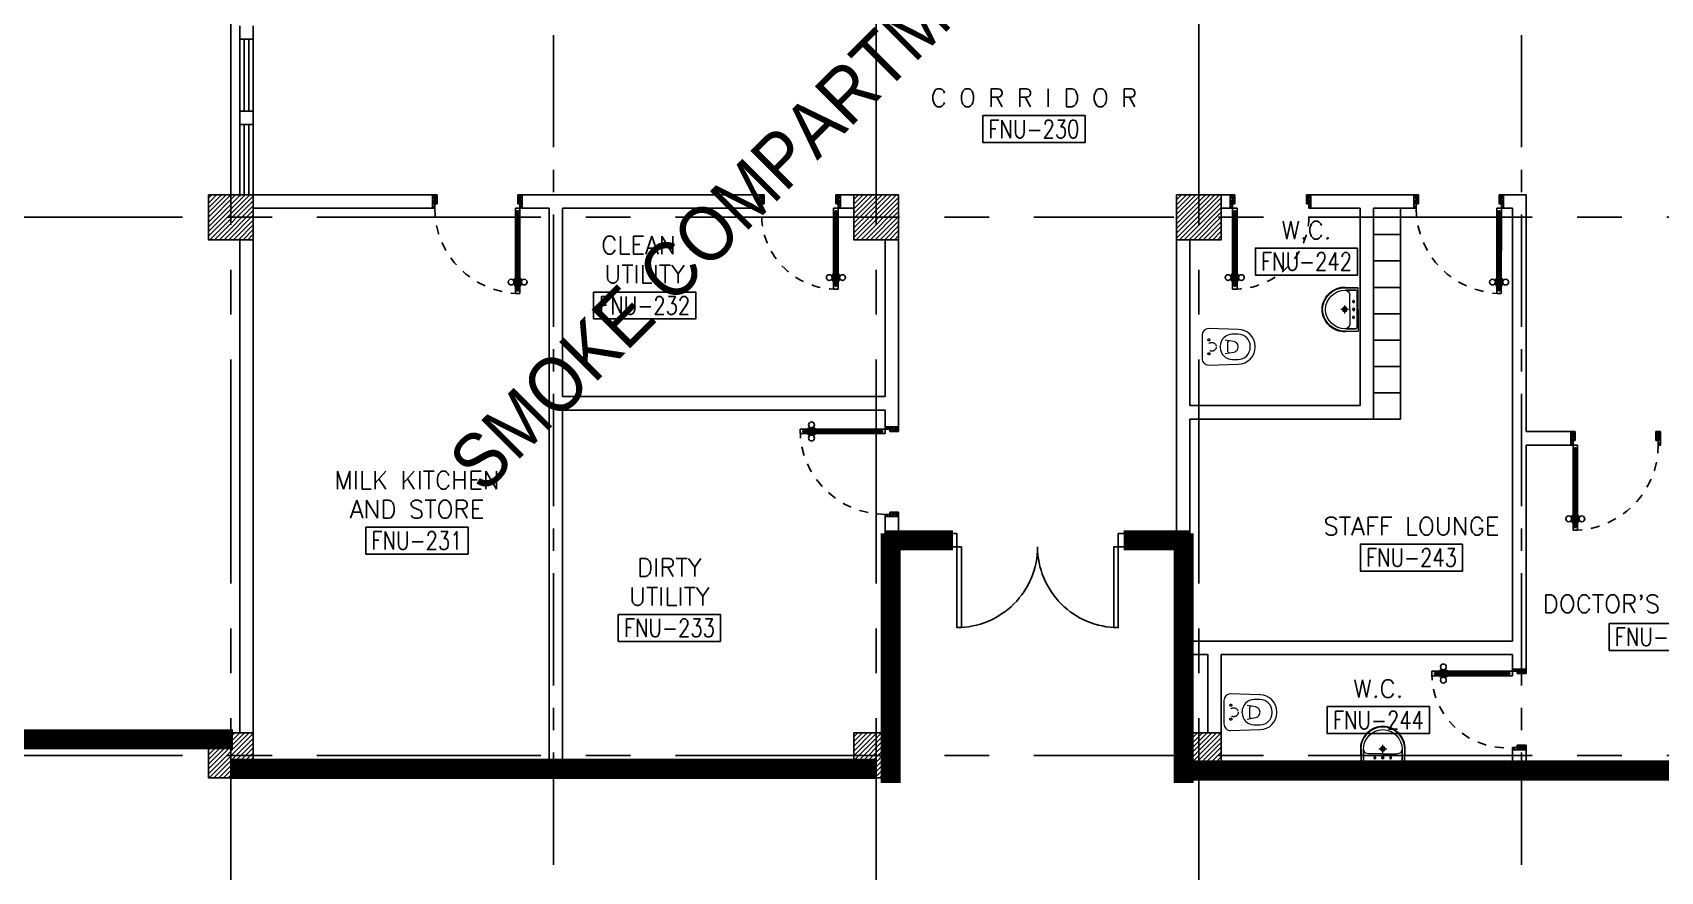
# Model space of a CAD drawing. Extents: x 88808.2 to 88899.2, y 39921.6 to 40001.1.
# Drawn here: x 88865.76 to 88883.92, y 39958.41 to 39967.76 of the extents above; entities that cross this region are included whole.
import ezdxf
from ezdxf.enums import TextEntityAlignment as Align

# ---------------------------------------------------------------- set-up
doc = ezdxf.new("R2010")
doc.units = 0
doc.header["$MEASUREMENT"] = 0
for name, pattern in [('CENTER', [2, 1.25, -0.25, 0.25, -0.25]), ('CENTERX2', [4, 2.5, -0.5, 0.5, -0.5]), ('DASHED', [0.75, 0.5, -0.25]), ('HIDDEN', [0.375, 0.25, -0.125]), ('HIDDEN2', [0.1875, 0.125, -0.0625])]:
    doc.linetypes.add(name, pattern=pattern)
doc.layers.get('0').update_dxf_attribs({"linetype": 'CONTINUOUS'})
for name, color, linetype in [('AXES', 11, 'CENTERX2'), ('AXES1', 11, 'CENTER'), ('COL', 2, 'CONTINUOUS'), ('DOOR', 7, 'CONTINUOUS'), ('firezone', 4, 'CONTINUOUS'), ('FIX', 3, 'CONTINUOUS'), ('HAT', 8, 'CONTINUOUS'), ('Locker', 7, 'CONTINUOUS'), ('RM-BOX', 4, 'CONTINUOUS'), ('RM-NAME', 2, 'CONTINUOUS'), ('RM-NO', 2, 'CONTINUOUS'), ('TXT1', 2, 'CONTINUOUS'), ('WALL', 2, 'CONTINUOUS'), ('WIN', 3, 'CONTINUOUS')]:
    doc.layers.add(name, color=color, linetype=linetype)
doc.styles.add('ROMANS', font='ROMANS.shx', dxfattribs={"width": 0.6})
doc.styles.get("Standard").update_dxf_attribs({"font": 'TXT.shx'})
doc.styles.add('TTXT', font='swisse.ttf', dxfattribs={"width": 0.6})
doc.linetypes.add('SMOKE', pattern='A,0.5,-0.2,["SMOKE",Standard,S=0.1,R=0,X=-0.1,Y=-0.05],-0.5', length=1.2)

# ---------------------------------------------------------------- blocks, each defined once
blk = doc.blocks.new('*X327')
at = {"color": 0}
for p, q in [((84179.22208648534, 155508.6186386783), (84660.3374216187, 155989.7339738117)), ((84179.22208648533, 155561.6516472673), (84607.3044130297, 155989.7339738117)), ((84179.22208648533, 155614.6846558563), (84554.2714044407, 155989.7339738117)), ((84179.22208648533, 155667.7176644453), (84501.23839585172, 155989.7339738117)), ((84179.22208648533, 155720.7506730343), (84448.20538726273, 155989.7339738117)), ((84179.22208648532, 155773.7836816233), (84395.17237867374, 155989.7339738117)), ((84179.22208648532, 155826.8166902122), (84342.13937008474, 155989.7339738117)), ((84179.22208648532, 155879.8496988012), (84289.10636149575, 155989.7339738117)), ((84179.22208648532, 155932.8827073902), (84236.07335290677, 155989.7339738117)), ((84179.22208648532, 155985.9157159792), (84183.04034431776, 155989.7339738117)), ((84213.37043020768, 155489.7339738117), (84679.22208648526, 155955.5856300892)), ((84266.40343879667, 155489.7339738117), (84679.22208648526, 155902.5526215002)), ((84319.43644738567, 155489.7339738117), (84679.22208648526, 155849.5196129113)), ((84372.46945597466, 155489.7339738117), (84679.22208648526, 155796.4866043223)), ((84425.50246456364, 155489.7339738117), (84679.22208648527, 155743.4535957333)), ((84478.53547315263, 155489.7339738117), (84679.22208648527, 155690.4205871443)), ((84531.56848174163, 155489.7339738117), (84679.22208648527, 155637.3875785553)), ((84584.60149033062, 155489.7339738117), (84679.22208648527, 155584.3545699663)), ((84637.63449891961, 155489.7339738117), (84679.22208648527, 155531.3215613774))]:
    blk.add_line(p, q, dxfattribs=at)
blk = doc.blocks.new('COL50')
at = {"layer": 'COL'}
blk.add_lwpolyline([(-249.9999999999709, 250), (-249.9999999999418, -250), (250, -250), (249.9999999999709, 250)], close=True, dxfattribs=at)
blk = doc.blocks.new('*X328')
at = {"color": 0}
for p, q in [((80579.22208648534, 155514.8632227297), (81054.0928375673, 155989.7339738117)), ((80579.22208648533, 155567.8962313187), (81001.05982897831, 155989.7339738117)), ((80579.22208648533, 155620.9292399077), (80948.02682038932, 155989.7339738117)), ((80579.22208648533, 155673.9622484967), (80894.99381180032, 155989.7339738117)), ((80579.22208648533, 155726.9952570857), (80841.96080321133, 155989.7339738117)), ((80579.22208648532, 155780.0282656747), (80788.92779462234, 155989.7339738117)), ((80579.22208648532, 155833.0612742636), (80735.89478603336, 155989.7339738117)), ((80579.22208648532, 155886.0942828526), (80682.86177744436, 155989.7339738117)), ((80579.22208648532, 155939.1272914416), (80629.82876885537, 155989.7339738117)), ((80607.1258461563, 155489.7339738117), (81079.22208648526, 155961.8302141406)), ((80660.15885474528, 155489.7339738117), (81079.22208648526, 155908.7972055516)), ((80713.19186333427, 155489.7339738117), (81079.22208648526, 155855.7641969627)), ((80766.22487192326, 155489.7339738117), (81079.22208648526, 155802.7311883737)), ((80819.25788051226, 155489.7339738117), (81079.22208648526, 155749.6981797847)), ((80872.29088910125, 155489.7339738117), (81079.22208648527, 155696.6651711957)), ((80925.32389769024, 155489.7339738117), (81079.22208648527, 155643.6321626067)), ((80978.35690627922, 155489.7339738117), (81079.22208648527, 155590.5991540177)), ((81031.38991486822, 155489.7339738117), (81079.22208648527, 155537.5661454287))]:
    blk.add_line(p, q, dxfattribs=at)
blk = doc.blocks.new('*X329')
at = {"color": 0}
for p, q in [((80579.22208648533, 149522.1332521737), (81046.82280812331, 149989.7339738117)), ((80579.22208648533, 149575.1662607627), (80993.78979953431, 149989.7339738117)), ((80579.22208648532, 149628.1992693517), (80940.75679094532, 149989.7339738117)), ((80579.22208648532, 149681.2322779407), (80887.72378235633, 149989.7339738117)), ((80579.22208648532, 149734.2652865297), (80834.69077376735, 149989.7339738117)), ((80579.22208648532, 149787.2982951186), (80781.65776517834, 149989.7339738117)), ((80579.22208648532, 149840.3313037076), (80728.62475658936, 149989.7339738117)), ((80579.2220864853, 149893.3643122966), (80675.59174800037, 149989.7339738117)), ((80579.2220864853, 149946.3973208856), (80622.55873941138, 149989.7339738117)), ((80599.8558167123, 149489.7339738117), (81079.22208648524, 149969.1002435846)), ((80652.88882530128, 149489.7339738117), (81079.22208648524, 149916.0672349957)), ((80705.92183389029, 149489.7339738117), (81079.22208648524, 149863.0342264067)), ((80758.95484247927, 149489.7339738117), (81079.22208648526, 149810.0012178177)), ((80811.98785106826, 149489.7339738117), (81079.22208648526, 149756.9682092287)), ((80865.02085965725, 149489.7339738117), (81079.22208648526, 149703.9352006397)), ((80918.05386824625, 149489.7339738117), (81079.22208648526, 149650.9021920507)), ((80971.08687683524, 149489.7339738117), (81079.22208648527, 149597.8691834617)), ((81024.11988542422, 149489.7339738117), (81079.22208648527, 149544.8361748727)), ((81077.15289401321, 149489.7339738117), (81079.22208648527, 149491.8031662837))]:
    blk.add_line(p, q, dxfattribs=at)
blk = doc.blocks.new('*X334')
at = {"color": 0}
for p, q in [((196688.5557043091, 149542.2110686961), (197136.0786094247, 149989.7339738117)), ((196688.5557043091, 149595.2440772851), (197083.0456008358, 149989.7339738117)), ((196688.5557043091, 149648.2770858741), (197030.0125922468, 149989.7339738117)), ((196688.5557043091, 149701.3100944631), (196976.9795836578, 149989.7339738117)), ((196688.5557043091, 149754.343103052), (196923.9465750688, 149989.7339738117)), ((196688.5557043091, 149807.376111641), (196870.9135664798, 149989.7339738117)), ((196688.5557043091, 149860.40912023), (196817.8805578908, 149989.7339738117)), ((196688.5557043091, 149913.442128819), (196764.8475493018, 149989.7339738117)), ((196688.5557043091, 149966.475137408), (196711.8145407128, 149989.7339738117)), ((196688.5557043091, 149489.1780601071), (197188.5557043091, 149989.178060107)), ((196742.1446266027, 149489.7339738117), (197188.5557043091, 149936.145051518)), ((196795.1776351917, 149489.7339738117), (197188.5557043091, 149883.112042929)), ((196848.2106437807, 149489.7339738117), (197188.5557043091, 149830.07903434)), ((196901.2436523697, 149489.7339738117), (197188.5557043091, 149777.0460257511)), ((196954.2766609587, 149489.7339738117), (197188.5557043091, 149724.0130171621)), ((197007.3096695477, 149489.7339738117), (197188.5557043091, 149670.9800085731)), ((197060.3426781367, 149489.7339738117), (197188.5557043091, 149617.9469999841)), ((197113.3756867257, 149489.7339738117), (197188.5557043091, 149564.9139913951)), ((197166.4086953147, 149489.7339738117), (197188.5557043091, 149511.8809828061))]:
    blk.add_line(p, q, dxfattribs=at)
blk = doc.blocks.new('RM1')
at = {"layer": 'RM-BOX'}
blk.add_lwpolyline([(569.8908462408872, -200), (-569.890846240829, -200), (-569.8908462407999, -500), (569.8908462407999, -500)], close=True, dxfattribs=at)
at = {"layer": 'RM-NAME', "style": 'ROMANS'}
for tag, p in [('ROOMNAME1', (-5.820766091346741e-11, 323.8095238095266)), ('ROOMNAME2', (0, 0))]:
    blk.add_attdef(tag, text='', height=200, dxfattribs=at).set_placement(p, align=Align.MIDDLE)
at = {"layer": 'RM-NO', "style": 'ROMANS', "width": 0.8}
blk.add_attdef('ROOMNO', text='', height=200, dxfattribs=at).set_placement((0, -350), align=Align.MIDDLE)
blk = doc.blocks.new('WC1')
at = {"layer": 'FIX', "lineweight": 20}
for p, q in [((-210.0000000029686, 203.8204326368286), (-537.9999999286665, 193.8204326393316)), ((-726.9999998800631, 4.820432680658996), (-726.9999998800631, -4.817951825360069)), ((-673.9999998932763, 4.820432681706734), (-673.9999998932763, -4.817951825360069)), ((-533.6865895071242, 24.24526864886866), (-539.5413532511157, 0.001240431301994249)), ((-539.5413532511157, 0.001240431301994249), (-533.6865895071242, -24.24278778629377)), ((-474.9999999413558, 140.8204326525447), (-537.9999999286665, 140.8204326525447)), ((-394.8190632529149, 75.68691823486006), (-490.3663137184049, 60.12952448159922)), ((-338.999999976746, 4.820432680950034), (-338.999999976746, -4.817951826087665)), ((-537.9999999286665, -140.8179517899407), (-474.9999999413558, -140.8179517899407)), ((-490.3663137184049, -60.12704361174838), (-394.8190632529149, -75.6844373869535)), ((-537.9999999286665, -193.8179517767567), (-210.0000000029395, -203.8179517742537))]:
    blk.add_line(p, q, dxfattribs=at)
at = {"layer": 'FIX', "linetype": 'Continuous', "lineweight": 20}
blk.add_line((-420.1086438769998, -47.34975640615448), (-420.4314501879271, 44.6286713128502), dxfattribs=at)
at = {"layer": 'FIX', "lineweight": 20}
blk.add_lwpolyline([(-213.1572988978296, -203.8179517742828), (-210.0000000035507, -203.8179517742828, 0.4142135623730988), (-137.0000000270957, -130.8179517899407), (-137.0000000270957, 0.001240427664015442), (-137.0000000270957, 130.8204326531268, 0.4142135623731024), (-210.0000000068976, 203.8204326368286)], format="xyb", dxfattribs=at)
at = {"layer": 'FIX', "linetype": 'HIDDEN2', "lineweight": 20, "ltscale": 0.3}
blk.add_circle((-245, 0), 49.81065704648448, dxfattribs=at)
at = {"layer": 'FIX', "linetype": 'HIDDEN', "lineweight": 20, "ltscale": 0.05}
for centre in [(-213.1572988978296, 77.50124041197705), (-213.1572988978296, -77.49875954940217)]:
    blk.add_circle(centre, 11.63803426258817, dxfattribs=at)
at = {"layer": 'FIX', "lineweight": 20}
for centre, radius, start, end in [((-537.9999999250576, 4.820432684326079), 188.9999999550255, 90.00000000166753, 180.0000000016675), ((-537.9999999255524, 4.820432684820844), 135.999999967722, 90.00000000166753, 180.0000000016675), ((-473.0448338629503, -6.857746605353896), 68.15291692588886, 128.9241670934087, 152.846818088903), ((-464.3609761304397, -17.61048578153714), 81.97430560104621, 108.4959527768842, 128.924167104086), ((-474.999999944499, 4.820432684820844), 135.999999967722, 359.9999999983325, 89.99999999833247), ((-537.9999999286665, -4.817951825360069), 188.9999999513875, 180, 270), ((-537.9999999286665, -4.817951825360069), 135.9999999645952, 180, 270), ((-473.0448338628339, 6.860227468045196), 68.15291692606822, 207.1531819110969, 231.0758329065913), ((-464.3609761507541, 17.61296664757538), 81.97430559098913, 231.0758329089363, 251.504047235508), ((-474.9999999413558, -4.817951825360069), 135.9999999645952, 270, 0)]:
    blk.add_arc(centre, radius, start, end, dxfattribs=at)
at = {"layer": 'FIX', "linetype": 'Continuous', "lineweight": 20}
for centre, start, end in [((-442.6786698182405, 45.53535193303833), 357.6662144383911, 91.61214824291638), ((-442.3558635072841, -45.58543171666679), 268.3878517570836, 2.333785561608914)]:
    blk.add_arc(centre, 22.26568775101992, start, end, dxfattribs=at)
blk = doc.blocks.new('LAV1')
at = {"layer": 'FIX', "linetype": 'ByBlock', "ltscale": 0.3}
for p, q in [((-280, 209.9999999994616), (-275, 49.99999999994179)), ((-245, 210.0000000001601), (-245.0071684214636, 84.99999999749707)), ((245, 210.0000000001601), (245.0071684214636, 84.99999999749707)), ((280, 209.9999999994616), (275, 49.99999999994179)), ((0, 59.99999999755528), (-220.159092843387, 59.99999999752617)), ((0, 59.99999999755528), (220.159092843387, 59.99999999752617))]:
    blk.add_line(p, q, dxfattribs=at)
at = {"layer": 'FIX', "linetype": 'Continuous', "lineweight": 20}
for p, q in [((-274.9999999999418, 209.9999999999418), (-275, 49.99999999994179)), ((274.9999999999418, 209.9999999999418), (275, 49.99999999994179)), ((0, 50), (-275, 49.99999999994179)), ((0, 50.00000000005821), (-252.4649419615453, 50.00000000005821)), ((0, 155), (-181.4175303101365, 155)), ((0, 155), (181.4175303101365, 155)), ((0, 50), (275, 49.99999999994179)), ((0, 50.00000000005821), (252.4649419615453, 50.00000000005821))]:
    blk.add_line(p, q, dxfattribs=at)
at = {"layer": 'FIX', "linetype": 'DASHED', "lineweight": 20, "ltscale": 0.05}
for p, q in [((49.53058844816405, 220), (-50.46941152343061, 220)), ((-0.4694115376332775, 170.0000000142027), (-0.4694115376332775, 269.9999999857973)), ((-0.4694115376332775, 170.0000000142027), (-0.4694115376332775, 269.9999999857973))]:
    blk.add_line(p, q, dxfattribs=at)
at = {"layer": 'FIX', "lineweight": 20}
for p, q in [((15.61226091068238, 107.4999999987776), (-15.48742383631179, 107.4999999987776)), ((2.491287887096405e-08, 91.9501576180046), (2.491287887096405e-08, 123.0498423795507))]:
    blk.add_line(p, q, dxfattribs=at)
for centre, radius in [((-0.4694115376332775, 220), 29.5), ((-0.4694115376332775, 220), 22.5), ((2.491287887096405e-08, 107.4999999987776), 15.54984237273808)]:
    blk.add_circle(centre, radius, dxfattribs=at)
at = {"layer": 'FIX', "linetype": 'HIDDEN', "lineweight": 20, "ltscale": 0.05}
for centre in [(-99.99999997508712, 107.4999999987776), (99.99999997508712, 107.4999999987776)]:
    blk.add_circle(centre, 12.43987389819046, dxfattribs=at)
at = {"layer": 'FIX', "linetype": 'ByBlock', "ltscale": 0.3}
for centre, radius, start, end in [((6.861270151246572, 220.0495655717823), 287.0372485949996, 91.37764975247644, 182.006413439361), ((-6.861270151246572, 220.0495655717823), 287.0372485949996, 357.993586560639, 88.62235024752358), ((-220.1367860755417, 84.87070840633532), 24.8707184123799, 179.7021438729012, 269.9486109004399), ((220.1367860755417, 84.87070840633532), 24.8707184123799, 270.0513890995601, 0.2978561270987753)]:
    blk.add_arc(centre, radius, start, end, dxfattribs=at)
at = {"layer": 'FIX', "linetype": 'Continuous', "lineweight": 20}
for centre, radius, start, end in [((8.362960975442547, 216.6826060375752), 283.4417486471838, 91.69879626983797, 181.3509675422777), ((7.639794464339502, 212.4520616861846), 252.6502458993284, 91.73280937402431, 180.4884212311979), ((-7.639794464339502, 212.4520616861846), 252.6502458993284, 359.5115787688021, 88.26719062597567), ((-8.362960975442547, 216.6826060375752), 283.4417486471838, 358.6490324577223, 88.30120373016202), ((-179.1751118609682, 221.8444314090302), 66.882033842421, 190.2005602816864, 268.0786290524953), ((179.1751118609682, 221.8444314090302), 66.882033842421, 271.9213709475048, 349.7994397183136)]:
    blk.add_arc(centre, radius, start, end, dxfattribs=at)
blk = doc.blocks.new('DOOR90')
at = {"layer": 'DOOR', "linetype": 'ByBlock'}
for p, q in [((0, 0), (-150, 0)), ((-200, -25), (-1000, -25)), ((-200, -42), (-1000, -41.9999999999709)), ((-200, -58), (-1000, -58)), ((-1000, -75), (-200, -75))]:
    blk.add_line(p, q, dxfattribs=at)
at = {"layer": 'DOOR', "color": 0, "linetype": 'ByBlock'}
for p, q in [((-150, 0), (-150, -25)), ((-150, 0), (0, 0)), ((0, -50), (0, 0)), ((-1050, -25), (-1050, -75)), ((-1050, -75), (-1050, -25)), ((-1000, -25), (-1050, -25)), ((-1000, -75), (-1050.000000000029, -74.99999999947613)), ((-1020, -42), (-1020, -58)), ((-1000, -41.9999999999709), (-1020, -41.9999999999709)), ((-1000, -58), (-1020, -58)), ((-1000, -25), (-1000, -41.9999999999709)), ((-1000, -58), (-1000, -75)), ((-967.6424572214019, -25), (-967.6424572214019, -17.79999999995925)), ((-877.6424572214019, -17.79999999995925), (-967.6424572214019, -17.79999999995925)), ((-967.6424572214019, -75), (-967.6424572214019, -82.20000000004075)), ((-877.6424572214019, -82.20000000004075), (-967.6424572214019, -82.20000000004075)), ((-955.042457221396, -17.79999999995925), (-955.042457221396, -8.799999999959255)), ((-955.042457221396, -8.799999999959255), (-890.2424572214077, -8.799999999959255)), ((-955.042457221396, -17.79999999995925), (-890.2424572214077, -17.79999999995925)), ((-955.042457221396, -82.20000000004075), (-955.042457221396, -91.20000000004075)), ((-955.042457221396, -82.20000000004075), (-890.2424572214077, -82.20000000004075)), ((-955.042457221396, -91.20000000004075), (-890.2424572214077, -91.20000000004075)), ((-890.2424572214077, -17.79999999995925), (-890.2424572214077, -8.799999999959255)), ((-890.2424572214077, -82.20000000004075), (-890.2424572214077, -91.20000000004075)), ((-877.6424572214019, -25), (-877.6424572214019, -17.79999999995925)), ((-877.6424572214019, -75), (-877.6424572214019, -82.20000000004075)), ((-200, -42), (-200, -25)), ((-200, -25), (-150, -25)), ((-180, -42), (-200, -42)), ((-200, -75), (-200, -58)), ((-200, -58), (-180, -58)), ((-150, -75), (-200, -75)), ((-180, -58), (-180, -42)), ((-150, -75), (-150, -25)), ((-150, -25), (-100, -25)), ((-100, -25), (-100, -50)), ((-100, -50), (0, -50)), ((-150, -900), (-150, -875)), ((-150, -875), (-100, -875)), ((0, -900), (-150, -900)), ((-150, -900), (0, -900)), ((-100, -850), (0, -850)), ((-100, -875), (-100, -850)), ((0, -850), (0, -900))]:
    blk.add_line(p, q, dxfattribs=at)
at = {"layer": 'DOOR', "color": 9, "linetype": 'ByBlock'}
for p, q in [((0, -50), (-113.7099299924448, 0)), ((0, -50), (-40.1457343158545, 0)), ((0, -50), (-100, -36.64271395650576)), ((0, -850), (-113.7099299924448, -900)), ((0, -850), (-100, -863.3572860434942)), ((0, -850), (-40.1457343158545, -900))]:
    blk.add_line(p, q, dxfattribs=at)
at = {"layer": 'DOOR', "color": 0, "linetype": 'ByBlock'}
for centre in [(-922.6424572214019, 23.53094421501737), (-922.6424572214019, -123.5309442149592)]:
    blk.add_circle(centre, 32.39999999998526, dxfattribs=at)
at = {"layer": 'DOOR', "color": 9, "linetype": 'ByBlock'}
for centre, radius, start, end in [((0, -50), 74.40195781277725, 137.776426416831, 180), ((0, -50), 54.40195781277725, 113.2073828919768, 180), ((0, -50), 154.4019578127773, 161.1052885492919, 166.2857707775487), ((0, -50), 134.4019578127773, 158.1598493930306, 169.2800236451594), ((0, -50), 114.4019578127773, 154.0838418820621, 167.3774258712913), ((0, -50), 94.40195781277725, 148.0181880330829, 180), ((0, -50), 34.40195781277725, 90, 180), ((0, -50), 14.40195781277725, 90, 180), ((0, -850), 154.4019578127773, 193.7142292224513, 198.8947114507081), ((0, -850), 134.4019578127773, 190.7199763548406, 201.8401506069695), ((0, -850), 94.40195781277725, 180, 211.9818119669171), ((0, -850), 74.40195781277725, 180, 222.223573583169), ((0, -850), 54.40195781277725, 180, 246.7926171080232), ((0, -850), 34.40195781277725, 180, 270), ((0, -850), 14.40195781277725, 180, 270)]:
    blk.add_arc(centre, radius, start, end, dxfattribs=at)
at = {"layer": 'DOOR', "linetype": 'HIDDEN', "ltscale": 0.5}
blk.add_arc((-222.2222222220007, -49.99999999976717), 828.155208510499, 178.2701163782035, 275.0030377050298, dxfattribs=at)
blk = doc.blocks.new('*X353')
at = {"color": 0}
for p, q in [((73379.22208648533, 149534.6224202765), (73834.33364002052, 149989.7339738117)), ((73379.22208648533, 149587.6554288655), (73781.30063143153, 149989.7339738117)), ((73379.22208648532, 149640.6884374545), (73728.26762284254, 149989.7339738117)), ((73379.22208648532, 149693.7214460435), (73675.23461425355, 149989.7339738117)), ((73379.22208648532, 149746.7544546324), (73622.20160566455, 149989.7339738117)), ((73379.22208648532, 149799.7874632214), (73569.16859707556, 149989.7339738117)), ((73379.22208648532, 149852.8204718104), (73516.13558848658, 149989.7339738117)), ((73379.2220864853, 149905.8534803994), (73463.10257989758, 149989.7339738117)), ((73379.2220864853, 149958.8864889884), (73410.06957130859, 149989.7339738117)), ((73387.36664860952, 149489.7339738117), (73879.22208648524, 149981.5894116874)), ((73440.3996571985, 149489.7339738117), (73879.22208648524, 149928.5564030984)), ((73493.43266578749, 149489.7339738117), (73879.22208648524, 149875.5233945095)), ((73546.46567437648, 149489.7339738117), (73879.22208648526, 149822.4903859204)), ((73599.49868296548, 149489.7339738117), (73879.22208648526, 149769.4573773315)), ((73652.53169155447, 149489.7339738117), (73879.22208648526, 149716.4243687425)), ((73705.56470014346, 149489.7339738117), (73879.22208648526, 149663.3913601535)), ((73758.59770873244, 149489.7339738117), (73879.22208648526, 149610.3583515645)), ((73811.63071732144, 149489.7339738117), (73879.22208648527, 149557.3253429755)), ((73864.66372591043, 149489.7339738117), (73879.22208648527, 149504.2923343865))]:
    blk.add_line(p, q, dxfattribs=at)
blk = doc.blocks.new('*X350')
at = {"color": 0}
for p, q in [((73379.22208648533, 155527.3523908325), (73841.60366946452, 155989.7339738117)), ((73379.22208648533, 155580.3853994215), (73788.57066087553, 155989.7339738117)), ((73379.22208648533, 155633.4184080105), (73735.53765228653, 155989.7339738117)), ((73379.22208648533, 155686.4514165994), (73682.50464369754, 155989.7339738117)), ((73379.22208648533, 155739.4844251884), (73629.47163510855, 155989.7339738117)), ((73379.22208648532, 155792.5174337774), (73576.43862651955, 155989.7339738117)), ((73379.22208648532, 155845.5504423664), (73523.40561793056, 155989.7339738117)), ((73379.22208648532, 155898.5834509554), (73470.37260934158, 155989.7339738117)), ((73379.22208648532, 155951.6164595444), (73417.33960075259, 155989.7339738117)), ((73394.6366780535, 155489.7339738117), (73879.22208648526, 155974.3193822434)), ((73447.66968664249, 155489.7339738117), (73879.22208648526, 155921.2863736544)), ((73500.70269523149, 155489.7339738117), (73879.22208648526, 155868.2533650654)), ((73553.73570382048, 155489.7339738117), (73879.22208648526, 155815.2203564765)), ((73606.76871240947, 155489.7339738117), (73879.22208648526, 155762.1873478875)), ((73659.80172099845, 155489.7339738117), (73879.22208648527, 155709.1543392985)), ((73712.83472958746, 155489.7339738117), (73879.22208648527, 155656.1213307095)), ((73765.86773817644, 155489.7339738117), (73879.22208648527, 155603.0883221205)), ((73818.90074676543, 155489.7339738117), (73879.22208648527, 155550.0553135315)), ((73871.93375535442, 155489.7339738117), (73879.22208648527, 155497.0223049425))]:
    blk.add_line(p, q, dxfattribs=at)
blk = doc.blocks.new('D1000')
at = {"layer": 'DOOR', "color": 7, "linetype": 'ByBlock'}
for p, q in [((0, 0), (-150, 0)), ((-150, 0), (-150, -25)), ((-150, 0), (0, 0)), ((0, -50), (-113.7099299924448, 0)), ((0, -50), (-40.1457343158545, 0)), ((0, -50), (0, 0)), ((-1049.994220409368, -25.1743907785567), (-1099.994220409368, -25.1743907785567)), ((-1099.994220409368, -75.1743907785567), (-1099.994220409368, -25.1743907785567)), ((-1099.994220409368, -25.1743907785567), (-1099.994220409368, -75.1743907785567)), ((-1049.994220409368, -75.1743907785567), (-1099.994220409397, -75.17439077803283)), ((-1049.994220409368, -42.1743907785276), (-1069.994220409368, -42.1743907785276)), ((-1069.994220409368, -42.1743907785567), (-1069.994220409368, -58.1743907785567)), ((-1049.994220409368, -58.1743907785567), (-1069.994220409368, -58.1743907785567)), ((-1049.994220409368, -25.1743907785567), (-1049.994220409368, -42.1743907785276)), ((-1049.994220409368, -58.1743907785567), (-1049.994220409368, -75.1743907785567)), ((-927.6366776307696, -17.97439077851595), (-1017.63667763077, -17.97439077851595)), ((-1017.63667763077, -25.1743907785567), (-1017.63667763077, -17.97439077851595)), ((-1017.63667763077, -75.1743907785567), (-1017.63667763077, -82.37439077859744)), ((-927.6366776307696, -82.37439077859744), (-1017.63667763077, -82.37439077859744)), ((-1005.036677630764, -8.974390778515954), (-940.2366776307754, -8.974390778515954)), ((-1005.036677630764, -17.97439077851595), (-1005.036677630764, -8.974390778515954)), ((-1005.036677630764, -17.97439077851595), (-940.2366776307754, -17.97439077851595)), ((-1005.036677630764, -82.37439077859744), (-940.2366776307754, -82.37439077859744)), ((-1005.036677630764, -82.37439077859744), (-1005.036677630764, -91.37439077859744)), ((-1005.036677630764, -91.37439077859744), (-940.2366776307754, -91.37439077859744)), ((-940.2366776307754, -17.97439077851595), (-940.2366776307754, -8.974390778515954)), ((-940.2366776307754, -82.37439077859744), (-940.2366776307754, -91.37439077859744)), ((-927.6366776307696, -25.1743907785567), (-927.6366776307696, -17.97439077851595)), ((-927.6366776307696, -75.1743907785567), (-927.6366776307696, -82.37439077859744)), ((-200, -42), (-200, -25)), ((-200, -25), (-150, -25)), ((-180, -42), (-200, -42)), ((-200, -75), (-200, -58)), ((-200, -58), (-180, -58)), ((-150, -75), (-200, -75)), ((-180, -58), (-180, -42)), ((-150, -75), (-150, -25)), ((-150, -25), (-100, -25)), ((-100, -25), (-100, -50)), ((0, -50), (-100, -36.64271395650576)), ((-100, -50), (0, -50)), ((-150, -975), (-100, -975)), ((-150, -1000), (-150, -975)), ((-150, -1000), (0, -1000)), ((0, -1000), (-150, -1000)), ((0, -950), (-113.7099299924448, -1000)), ((-100, -975), (-100, -950)), ((0, -950), (-100, -963.3572860434942)), ((-100, -950), (0, -950)), ((0, -950), (-40.1457343158545, -1000)), ((0, -950), (0, -1000))]:
    blk.add_line(p, q, dxfattribs=at)
at = {"layer": 'DOOR', "linetype": 'ByBlock'}
for p, q in [((-200, -25), (-1049.994220409368, -25.1743907785567)), ((-200, -42), (-1049.994220409368, -42.1743907785276)), ((-200, -58), (-1049.994220409368, -58.1743907785567)), ((-1049.994220409368, -75.1743907785567), (-200, -75))]:
    blk.add_line(p, q, dxfattribs=at)
at = {"layer": 'DOOR', "color": 7, "linetype": 'ByBlock'}
for centre in [(-972.6366776307696, 23.35655343646067), (-972.6366776307696, -123.7053349935159)]:
    blk.add_circle(centre, 32.39999999998526, dxfattribs=at)
for centre, radius, start, end in [((0, -50), 134.4019578127773, 158.1598493927677, 169.2800236452233), ((0, -50), 74.40195781277725, 137.7764264164989, 180), ((0, -50), 54.40195781277725, 113.2073828916783, 180), ((0, -50), 154.4019578127773, 161.1052885493303, 166.2857707774695), ((0, -50), 114.4019578127773, 154.0838418822192, 167.37742587102), ((0, -50), 94.40195781277725, 148.0181880332501, 180), ((0, -50), 34.40195781277725, 90, 180), ((0, -50), 14.40195781277725, 90, 180), ((0, -950), 154.4019578127773, 193.7142292225305, 198.8947114506697), ((0, -950), 134.4019578127773, 190.7199763547767, 201.8401506072323), ((0, -950), 94.40195781277725, 180, 211.9818119667498), ((0, -950), 74.40195781277725, 180, 222.2235735835011), ((0, -950), 54.40195781277725, 180, 246.7926171083217), ((0, -950), 34.40195781277725, 180, 270), ((0, -950), 14.40195781277725, 180, 270)]:
    blk.add_arc(centre, radius, start, end, dxfattribs=at)
at = {"layer": 'DOOR', "linetype": 'HIDDEN', "ltscale": 0.5}
blk.add_arc((-149.4480923587253, -24.45375900973158), 950.5464012146837, 180.0434372933824, 269.9667328389054, dxfattribs=at)

msp = doc.modelspace()

# ---------------------------------------------------------------- linework, layer by layer
at = {"layer": 'AXES'}
for p, q in [((88867.97025844976, 39921.61526879654), (88867.97025844976, 40000.42794392369)), ((88875.17025844975, 39921.61526879654), (88875.17025844975, 40000.42794392369)), ((88878.77025844975, 39921.61526879654), (88878.77025844975, 40000.42794392369)), ((88808.93025844975, 39965.69956244052), (88876.97025844976, 39965.69956244052)), ((88898.48940838902, 39965.69956244052), (88876.97025844976, 39965.69956244052)), ((88808.93025844975, 39959.69956244052), (88876.97025844976, 39959.69956244052)), ((88898.48940838902, 39959.69956244052), (88876.97025844976, 39959.69956244052))]:
    msp.add_line(p, q, dxfattribs=at)
at = {"layer": 'AXES1'}
for p, q in [((88871.57025844975, 39928.47956244052), (88871.57025844975, 39987.29956244052)), ((88882.37025844975, 39928.47956244052), (88882.37025844975, 39987.29956244052))]:
    msp.add_line(p, q, dxfattribs=at)
at = {"layer": 'DOOR'}
for points in [[(88876.07026414385, 39961.12456244053), (88876.12026414386, 39961.12456244053), (88876.12025844975, 39962.02456244051), (88876.07025844975, 39962.02456244051), (88876.07026414385, 39961.12456244053, 0.4142135623730955), (88876.97025844973, 39962.02456813463, 0.4142135623730955)], [(88876.07026414385, 39961.12456244053), (88876.12026414386, 39961.12456244053), (88876.12025844975, 39962.02456244051), (88876.07025844975, 39962.02456244051), (88876.07026414385, 39961.12456244053, 0.4142135623730955), (88876.97025844973, 39962.02456813463, 0.4142135623730955)], [(88876.07026414385, 39961.12456244053), (88876.12026414386, 39961.12456244053), (88876.12025844975, 39962.02456244051), (88876.07025844975, 39962.02456244051), (88876.07026414385, 39961.12456244053, 0.4142135623730955), (88876.97025844973, 39962.02456813463, 0.4142135623730955)], [(88876.07026414385, 39961.12456244053), (88876.12026414386, 39961.12456244053), (88876.12025844975, 39962.02456244051), (88876.07025844975, 39962.02456244051), (88876.07026414385, 39961.12456244053, 0.4142135623730955), (88876.97025844973, 39962.02456813463, 0.4142135623730955)], [(88877.87025275563, 39961.12456244053), (88877.82025275563, 39961.12456244053), (88877.82025844975, 39962.02456244051), (88877.87025844975, 39962.02456244051), (88877.87025275563, 39961.12456244053, -0.4142135623730955), (88876.97025844976, 39962.02456813463, -0.4142135623730955)], [(88877.87025275563, 39961.12456244053), (88877.82025275563, 39961.12456244053), (88877.82025844975, 39962.02456244051), (88877.87025844975, 39962.02456244051), (88877.87025275563, 39961.12456244053, -0.4142135623730955), (88876.97025844976, 39962.02456813463, -0.4142135623730955)], [(88877.87025275563, 39961.12456244053), (88877.82025275563, 39961.12456244053), (88877.82025844975, 39962.02456244051), (88877.87025844975, 39962.02456244051), (88877.87025275563, 39961.12456244053, -0.4142135623730955), (88876.97025844976, 39962.02456813463, -0.4142135623730955)], [(88877.87025275563, 39961.12456244053), (88877.82025275563, 39961.12456244053), (88877.82025844975, 39962.02456244051), (88877.87025844975, 39962.02456244051), (88877.87025275563, 39961.12456244053, -0.4142135623730955), (88876.97025844976, 39962.02456813463, -0.4142135623730955)]]:
    msp.add_lwpolyline(points, format="xyb", dxfattribs=at)
at = {"layer": 'firezone', "linetype": 'SMOKE', "const_width": 0.225}
for points in [[(88875.33064391871, 39959.38979161383), (88875.33064375662, 39962.17456244052)], [(88878.60044165353, 39959.38979161383), (88878.60044149144, 39962.17456244052)], [(88875.2711855775, 39962.09678101313), (88876.02579380093, 39962.09678105705)], [(88877.93170560835, 39962.09678116799), (88878.670231322, 39962.09678121098)], [(88860.79399837973, 39959.87742542641), (88867.99399837972, 39959.87742584551)], [(88867.97025844976, 39959.54996518813), (88875.17025844975, 39959.54996560724)], [(88878.52882471244, 39959.53155385848), (88885.8794319016, 39959.53155428634)]]:
    msp.add_lwpolyline(points, dxfattribs=at)
at = {"layer": 'Locker', "linetype": 'Continuous'}
for p, q in [((88881.01933132201, 39963.44956244051), (88881.01933132201, 39965.79956244052)), ((88881.01933132201, 39965.50581244052), (88880.719331322, 39965.50581244053)), ((88881.01933132201, 39965.21206244051), (88880.71933132199, 39965.21206244051)), ((88881.01933132201, 39964.91831244051), (88880.71933132199, 39964.91831244051)), ((88881.01933132201, 39964.62456244051), (88880.719331322, 39964.62456244051)), ((88881.01933132201, 39964.33081244052), (88880.719331322, 39964.33081244052)), ((88881.01933132201, 39964.03706244051), (88880.719331322, 39964.03706244052)), ((88881.01933132201, 39963.74331244051), (88880.71933132199, 39963.74331244051)), ((88880.719331322, 39963.44956244052), (88881.01933132201, 39963.44956244051))]:
    msp.add_line(p, q, dxfattribs=at)
at = {"layer": 'WALL'}
for p, q in [((88868.07025844975, 39967.68414784895), (88868.07025844975, 39967.83414784895)), ((88868.22025844976, 39967.68414784895), (88868.22025844976, 39967.83414784895)), ((88868.22025844976, 39967.68414784895), (88868.07025844975, 39967.68414784895)), ((88868.07025844975, 39966.73414784895), (88868.07025844975, 39966.88414784895)), ((88868.22025844976, 39966.88414784895), (88868.07025844975, 39966.88414784895)), ((88868.22025844976, 39966.73414784895), (88868.22025844976, 39966.88414784895)), ((88868.22025844976, 39966.73414784895), (88868.07025844975, 39966.73414784895)), ((88868.22025844976, 39965.94956244052), (88870.22025844976, 39965.94956244052)), ((88870.22025844976, 39965.79956244052), (88870.22025844976, 39965.94956244052)), ((88871.22025844976, 39965.94956244052), (88873.87025844975, 39965.94956244052)), ((88871.22025844976, 39965.79956244052), (88871.22025844976, 39965.94956244052)), ((88873.87025844975, 39965.94956244052), (88873.87025844975, 39965.79956244052)), ((88874.77025844975, 39965.94956244052), (88874.92025844975, 39965.94956244052)), ((88874.77025844975, 39965.94956244052), (88874.77025844975, 39965.79956244052)), ((88874.77025844975, 39965.94956244052), (88874.77025844975, 39965.79956244052)), ((88879.12025844975, 39965.94956244052), (88879.02025844975, 39965.94956244052)), ((88879.12025844975, 39965.79956244052), (88879.12025844975, 39965.94956244052)), ((88879.12025844975, 39965.79956244052), (88879.12025844975, 39965.94956244052)), ((88881.169331322, 39965.94956244052), (88880.02025844975, 39965.94956244052)), ((88880.02025844975, 39965.79956244052), (88880.02025844975, 39965.94956244052)), ((88881.169331322, 39965.79956244052), (88881.169331322, 39965.94956244052)), ((88882.420231322, 39965.94956244052), (88882.169331322, 39965.94956244052)), ((88882.169331322, 39965.79956244052), (88882.169331322, 39965.94956244052)), ((88882.420231322, 39963.30956244052), (88882.420231322, 39965.94956244052)), ((88868.22025844976, 39965.79956244052), (88870.22025844976, 39965.79956244052)), ((88871.22025844976, 39965.79956244052), (88871.52025844975, 39965.79956244052)), ((88871.52025844975, 39959.59956244052), (88871.52025844975, 39965.79956244052)), ((88871.67025844975, 39965.79956244052), (88873.87025844975, 39965.79956244052)), ((88871.67025844975, 39963.69956244052), (88871.67025844975, 39965.79956244052)), ((88874.77025844975, 39965.79956244052), (88874.92025844975, 39965.79956244052)), ((88879.12025844975, 39965.79956244052), (88879.02025844975, 39965.79956244052)), ((88880.56933132201, 39965.79956244052), (88880.02025844975, 39965.79956244052)), ((88880.56933132201, 39963.59956244052), (88880.56933132201, 39965.79956244052)), ((88881.169331322, 39965.79956244052), (88880.719331322, 39965.79956244052)), ((88880.719331322, 39963.44956244052), (88880.719331322, 39965.79956244052)), ((88882.270231322, 39965.79956244052), (88882.169331322, 39965.79956244052)), ((88882.270231322, 39960.97456244052), (88882.270231322, 39965.79956244052)), ((88868.07025844975, 39959.94956244052), (88868.07025844975, 39965.44956244052)), ((88868.22025844976, 39959.94956244052), (88868.22025844976, 39965.44956244052)), ((88875.2711855775, 39963.69956244052), (88875.2711855775, 39965.44956244052)), ((88875.42025844975, 39963.36206244052), (88875.42025844975, 39965.44956244052)), ((88878.52025844975, 39962.17456244052), (88878.52025844975, 39965.44956244052)), ((88878.670231322, 39963.59956244052), (88878.670231322, 39965.44956244052)), ((88871.67025844975, 39963.69956244052), (88875.2711855775, 39963.69956244052)), ((88871.67025844975, 39963.54956244052), (88875.2711855775, 39963.54956244052)), ((88871.67025844975, 39959.59956244052), (88871.67025844975, 39963.54956244052)), ((88874.0626642375, 39963.69956244052), (88875.2711855775, 39963.69956244052)), ((88874.0626642375, 39963.54956244052), (88875.2711855775, 39963.54956244052)), ((88875.2711855775, 39963.36206244052), (88875.2711855775, 39963.54956244052)), ((88875.2711855775, 39963.36206244052), (88875.2711855775, 39963.54956244052)), ((88875.2711855775, 39963.36206244052), (88875.2711855775, 39963.54956244052)), ((88875.2711855775, 39963.36206244052), (88875.2711855775, 39963.54956244052)), ((88880.56933132201, 39963.59956244052), (88878.670231322, 39963.59956244052)), ((88875.42025844975, 39963.36206244052), (88875.2711855775, 39963.36206244052)), ((88875.42025844975, 39963.36206244052), (88875.2711855775, 39963.36206244052)), ((88880.719331322, 39963.44956244052), (88878.670231322, 39963.44956244052)), ((88878.670231322, 39960.97456244052), (88878.670231322, 39963.44956244052)), ((88882.420231322, 39963.30956244052), (88882.919331322, 39963.30956244052)), ((88882.919331322, 39963.15956244052), (88882.919331322, 39963.30956244052)), ((88882.420231322, 39963.15956244052), (88882.919331322, 39963.15956244052)), ((88882.420231322, 39960.66206244052), (88882.420231322, 39963.15956244052)), ((88875.2711855775, 39960.97456244052), (88875.2711855775, 39962.36206244052)), ((88875.2711855775, 39960.97456244052), (88875.2711855775, 39962.36206244052)), ((88875.42025844975, 39962.36206244052), (88875.2711855775, 39962.36206244052)), ((88875.2711855775, 39960.97456244052), (88875.2711855775, 39962.36206244052)), ((88875.2711855775, 39959.94956244052), (88875.2711855775, 39962.36206244052)), ((88875.42025844975, 39962.36206244052), (88875.2711855775, 39962.36206244052)), ((88875.42025844975, 39962.17456244052), (88875.42025844975, 39962.36206244052)), ((88875.42025844975, 39962.17456244052), (88875.42025844975, 39962.36206244052)), ((88875.42025844975, 39962.17456244052), (88875.42025844975, 39962.36206244052)), ((88875.42025844975, 39962.17456244052), (88875.42025844975, 39962.36206244052)), ((88876.07025750073, 39962.17456244052), (88875.42025844975, 39962.17456244052)), ((88876.07025750073, 39962.17456244052), (88875.42025844975, 39962.17456244052)), ((88876.07025750073, 39962.17456244052), (88875.42025844975, 39962.17456244052)), ((88876.07025750073, 39962.17456244052), (88875.42025844975, 39962.17456244052)), ((88876.07025844975, 39962.02456244052), (88876.07025750073, 39962.17456244052)), ((88876.07025844975, 39962.02456244052), (88876.07025750073, 39962.17456244052)), ((88876.07025844975, 39962.02456244052), (88876.07025750073, 39962.17456244052)), ((88876.07025844975, 39962.02456244052), (88876.07025750073, 39962.17456244052)), ((88877.87025844975, 39962.02456244052), (88877.87025939877, 39962.17456244052)), ((88877.87025844975, 39962.02456244052), (88877.87025939877, 39962.17456244052)), ((88877.87025844975, 39962.17456244052), (88878.52025844975, 39962.17456244052)), ((88877.87025844975, 39962.02456244052), (88877.87025844975, 39962.17456244052)), ((88877.87025844975, 39962.02456244052), (88877.87025939877, 39962.17456244052)), ((88877.87025844975, 39962.02456244052), (88877.87025939877, 39962.17456244052)), ((88877.87025844975, 39962.02456244052), (88877.87025844975, 39962.17456244052)), ((88876.07025844975, 39962.02456244052), (88875.42025844975, 39962.02456244052)), ((88875.42025844975, 39960.82456244052), (88875.42025844975, 39962.02456244052)), ((88875.42025844975, 39960.82456244052), (88875.42025844975, 39962.02456244052)), ((88876.07025844975, 39962.02456244052), (88875.42025844975, 39962.02456244052)), ((88876.07025844975, 39962.02456244052), (88875.42025844975, 39962.02456244052)), ((88876.07025844975, 39962.02456244052), (88875.42025844975, 39962.02456244052)), ((88875.42025844975, 39960.82456244052), (88875.42025844975, 39962.02456244052)), ((88875.42025844975, 39959.94956244052), (88875.42025844975, 39962.02456244052)), ((88877.87025844975, 39962.02456244052), (88878.52025844975, 39962.02456244052)), ((88878.51925844976, 39959.94900652681), (88878.51925844976, 39962.02456244052)), ((88878.669331322, 39960.97456244052), (88882.270231322, 39960.97456244052)), ((88878.669331322, 39960.82456244052), (88878.8701855775, 39960.82456244052)), ((88878.669331322, 39959.94900652681), (88878.669331322, 39960.82456244052)), ((88878.8701855775, 39959.94900652681), (88878.8701855775, 39960.82456244052)), ((88879.02025844975, 39960.82456244052), (88882.270231322, 39960.82456244052)), ((88879.02025844975, 39959.94900652681), (88879.02025844975, 39960.82456244052)), ((88880.04525844975, 39960.82456244052), (88880.23446203898, 39960.82456244052)), ((88882.270231322, 39960.66206244052), (88882.270231322, 39960.82456244052)), ((88882.270231322, 39960.66206244052), (88882.420231322, 39960.66206244052)), ((88861.06942702728, 39959.94956244052), (88867.72025844976, 39959.94956244052)), ((88861.06942702728, 39959.79956244052), (88867.72025844976, 39959.79956244052)), ((88882.270231322, 39959.59956244052), (88882.270231322, 39959.76206244052)), ((88882.270231322, 39959.76206244052), (88882.420231322, 39959.76206244052)), ((88882.420231322, 39959.59956244052), (88882.420231322, 39959.76206244052)), ((88871.52025844975, 39959.59956244052), (88868.22025844976, 39959.59956244052)), ((88874.92025844975, 39959.59956244052), (88871.67025844975, 39959.59956244052)), ((88879.02025844975, 39959.59956244052), (88882.270231322, 39959.59956244052)), ((88882.420231322, 39959.59956244052), (88885.72025844976, 39959.59956244052)), ((88874.92025844975, 39959.44956244052), (88868.22025844976, 39959.44956244052)), ((88879.02025844975, 39959.44956244052), (88885.72025844976, 39959.44956244052)), ((88879.89525844975, 39959.44956244052), (88880.23446203898, 39959.44956244052))]:
    msp.add_line(p, q, dxfattribs=at)
at = {"layer": 'WIN'}
for p, q in [((88868.07025844975, 39966.88414784895), (88868.07025844975, 39967.68414784895)), ((88868.12025844975, 39966.88414784895), (88868.12025844975, 39967.68414784895)), ((88868.17025844975, 39966.88414784895), (88868.17025844975, 39967.68414784895)), ((88868.22025844976, 39966.88414784895), (88868.22025844976, 39967.68414784895)), ((88868.07025844975, 39965.93414784895), (88868.07025844975, 39966.73414784895)), ((88868.12025844975, 39965.93414784895), (88868.12025844975, 39966.73414784895)), ((88868.17025844975, 39965.93414784895), (88868.17025844975, 39966.73414784895)), ((88868.22025844976, 39965.93414784895), (88868.22025844976, 39966.73414784895))]:
    msp.add_line(p, q, dxfattribs=at)

# ---------------------------------------------------------------- block references
at = {"layer": 'COL', "xscale": 0.001000000003841706, "yscale": 0.000999999996565748, "zscale": 0.001}
for p in [(88867.97025844976, 39965.69956244052), (88875.17025844975, 39965.69956244052), (88878.77025844975, 39965.69956244052), (88867.97025844976, 39959.69956244052), (88875.17025844975, 39959.69956244052), (88878.77025844975, 39959.69956244052)]:
    msp.add_blockref('COL50', p, dxfattribs=at)
at = {"layer": 'DOOR', "color": 0, "linetype": 'Continuous', "yscale": 0.000999999996565748, "zscale": 0.001}
for p, xscale, rotation in [((88871.22025844976, 39965.94956244052), -0.000999999996565748, 270), ((88882.169331322, 39965.94956244052), -0.000999999996565748, 270), ((88882.919331322, 39963.30956244052), 0.000999999996565748, 90)]:
    msp.add_blockref('D1000', p, dxfattribs=dict(at, xscale=xscale, rotation=rotation))
at = {"layer": 'DOOR', "color": 0, "linetype": 'ByBlock', "yscale": 0.000999999996565748, "zscale": 0.001}
for p, xscale, rotation in [((88874.77025844975, 39965.94956244052), -0.000999999996565748, 270), ((88879.12025844975, 39965.94956244052), 0.000999999996565748, 90)]:
    msp.add_blockref('DOOR90', p, dxfattribs=dict(at, xscale=xscale, rotation=rotation))
at = {"layer": 'DOOR', "color": 0, "linetype": 'Continuous', "xscale": 0.001000000003841706, "yscale": 0.000999999996565748, "zscale": 0.001}
msp.add_blockref('D1000', (88875.42025844975, 39963.36206244052), dxfattribs=at)
at = {"layer": 'DOOR', "color": 0, "linetype": 'ByBlock', "xscale": 0.001000000003841706, "yscale": 0.000999999996565748, "zscale": 0.001}
msp.add_blockref('DOOR90', (88882.420231322, 39960.66206244052), dxfattribs=at)
at = {"layer": 'FIX'}
for name, p, xscale, yscale, zscale, rotation in [('LAV1', (88880.590331322, 39964.67163875096), -0.000879999999597203, 0.000879999999597203, 0.0008800000000000001, 90), ('WC1', (88878.669331322, 39964.25506244052), 0.001000000003841706, 0.000999999996565748, 0.001, 180), ('WC1', (88878.669331322, 39964.25506244052), 0.001000000003841706, 0.000999999996565748, 0.001, 180), ('WC1', (88878.91306328512, 39960.18029604599), 0.001000000003841706, 0.000999999996565748, 0.001, 180)]:
    msp.add_blockref(name, p, dxfattribs=dict(at, xscale=xscale, yscale=yscale, zscale=zscale, rotation=rotation))
at = {"layer": 'FIX', "xscale": -0.0008800000068731606, "yscale": 0.000879999999597203, "zscale": 0.0008800000000000001}
msp.add_blockref('LAV1', (88880.82163080071, 39959.57856244052), dxfattribs=at)
at = {"layer": 'HAT', "xscale": 0.001000000003841706, "yscale": 0.000999999996565748, "zscale": 0.001}
for name, p in [('*X350', (88794.34103636327, 39809.95982846671)), ('*X328', (88794.34103636327, 39809.95982846671)), ('*X327', (88794.34103636327, 39809.95982846671)), ('*X353', (88794.34103636327, 39809.95982846671)), ('*X329', (88794.34103636327, 39809.95982846671)), ('*X334', (88681.83170274545, 39809.95982846671))]:
    msp.add_blockref(name, p, dxfattribs=at)
at = {"layer": 'RM-NO', "xscale": 0.001000000003841706, "yscale": 0.000999999996565748, "zscale": 0.001}
for p, values in [((88876.92984455825, 39967.03264420567), {'ROOMNO': 'FNU-230', 'ROOMNAME2': 'C O R R I D O R'}), ((88876.92984455825, 39967.03264420567), {'ROOMNO': 'FNU-230', 'ROOMNAME2': 'C O R R I D O R'}), ((88879.9707670285, 39965.555825146), {'ROOMNO': 'FNU-242', 'ROOMNAME2': 'W.C.'}), ((88870.04673299073, 39962.44381969903), {'ROOMNO': 'FNU-231', 'ROOMNAME2': 'AND STORE', 'ROOMNAME1': 'MILK KITCHEN'}), ((88881.14156913574, 39962.25476102351), {'ROOMNO': 'FNU-243', 'ROOMNAME2': 'STAFF LOUNGE'}), ((88880.77273279511, 39960.4430344153), {'ROOMNO': 'FNU-244', 'ROOMNAME2': 'W.C.'})]:
    msp.add_blockref('RM1', p, dxfattribs=at).add_auto_attribs(values)
at = {"layer": 'RM-NO'}
ref = msp.add_blockref('RM1', (88872.586918315, 39965.06573890577), dxfattribs=dict(at, xscale=-0.001000000003841706, yscale=0.000999999996565748, zscale=0.001))
ref.add_attrib('ROOMNO', 'FNU-232', dxfattribs={"height": 0.2, "style": 'ROMANS', "width": 0.8}).set_placement((88872.586918315, 39964.71573890577), align=Align.MIDDLE)
ref.add_attrib('ROOMNAME2', 'UTILITY', dxfattribs={"layer": 'RM-NAME', "height": 0.2, "style": 'ROMANS'}).set_placement((88872.586918315, 39965.06573890577), align=Align.MIDDLE)
ref.add_attrib('ROOMNAME1', 'CLEAN ', dxfattribs={"layer": 'RM-NAME', "height": 0.2, "style": 'ROMANS'}).set_placement((88872.586918315, 39965.38954842958), align=Align.MIDDLE)
ref = msp.add_blockref('RM1', (88872.86272201363, 39961.47056244052), dxfattribs=dict(at, xscale=-0.001000000003841706, yscale=0.000999999996565748, zscale=0.001))
ref.add_attrib('ROOMNO', 'FNU-233', dxfattribs={"height": 0.2, "style": 'ROMANS', "width": 0.8}).set_placement((88872.86272201363, 39961.12056244052), align=Align.MIDDLE)
ref.add_attrib('ROOMNAME2', 'UTILITY', dxfattribs={"layer": 'RM-NAME', "height": 0.2, "style": 'ROMANS'}).set_placement((88872.86272201363, 39961.47056244052), align=Align.MIDDLE)
ref.add_attrib('ROOMNAME1', 'DIRTY', dxfattribs={"layer": 'RM-NAME', "height": 0.2, "style": 'ROMANS'}).set_placement((88872.86272201363, 39961.79437196433), align=Align.MIDDLE)
ref = msp.add_blockref('RM1', (88883.91791820504, 39961.36974375462), dxfattribs=dict(at, xscale=0.001000000003841706, yscale=0.000999999996565748, zscale=0.001))
ref.add_attrib('ROOMNO', 'FNU-245', dxfattribs={"height": 0.2, "style": 'ROMANS', "width": 0.8}).set_placement((88883.91791820504, 39961.01974375462), align=Align.MIDDLE)
ref.add_attrib('ROOMNAME1', "DOCTOR'S ON-CALL", dxfattribs={"layer": 'RM-NAME', "height": 0.2, "style": 'ROMANS'}).set_placement((88883.94289280615, 39961.3891304964), align=Align.MIDDLE)

# ---------------------------------------------------------------- texts
at = {"layer": 'TXT1', "color": 6, "style": 'TTXT', "width": 0.9}
msp.add_text('SMOKE COMPARTMENT ZONE No.1', height=0.6078515624999999, rotation=44.99999999970522, dxfattribs=at).set_placement((88870.78876154486, 39962.60304126884))

doc.saveas('drawing.dxf')
